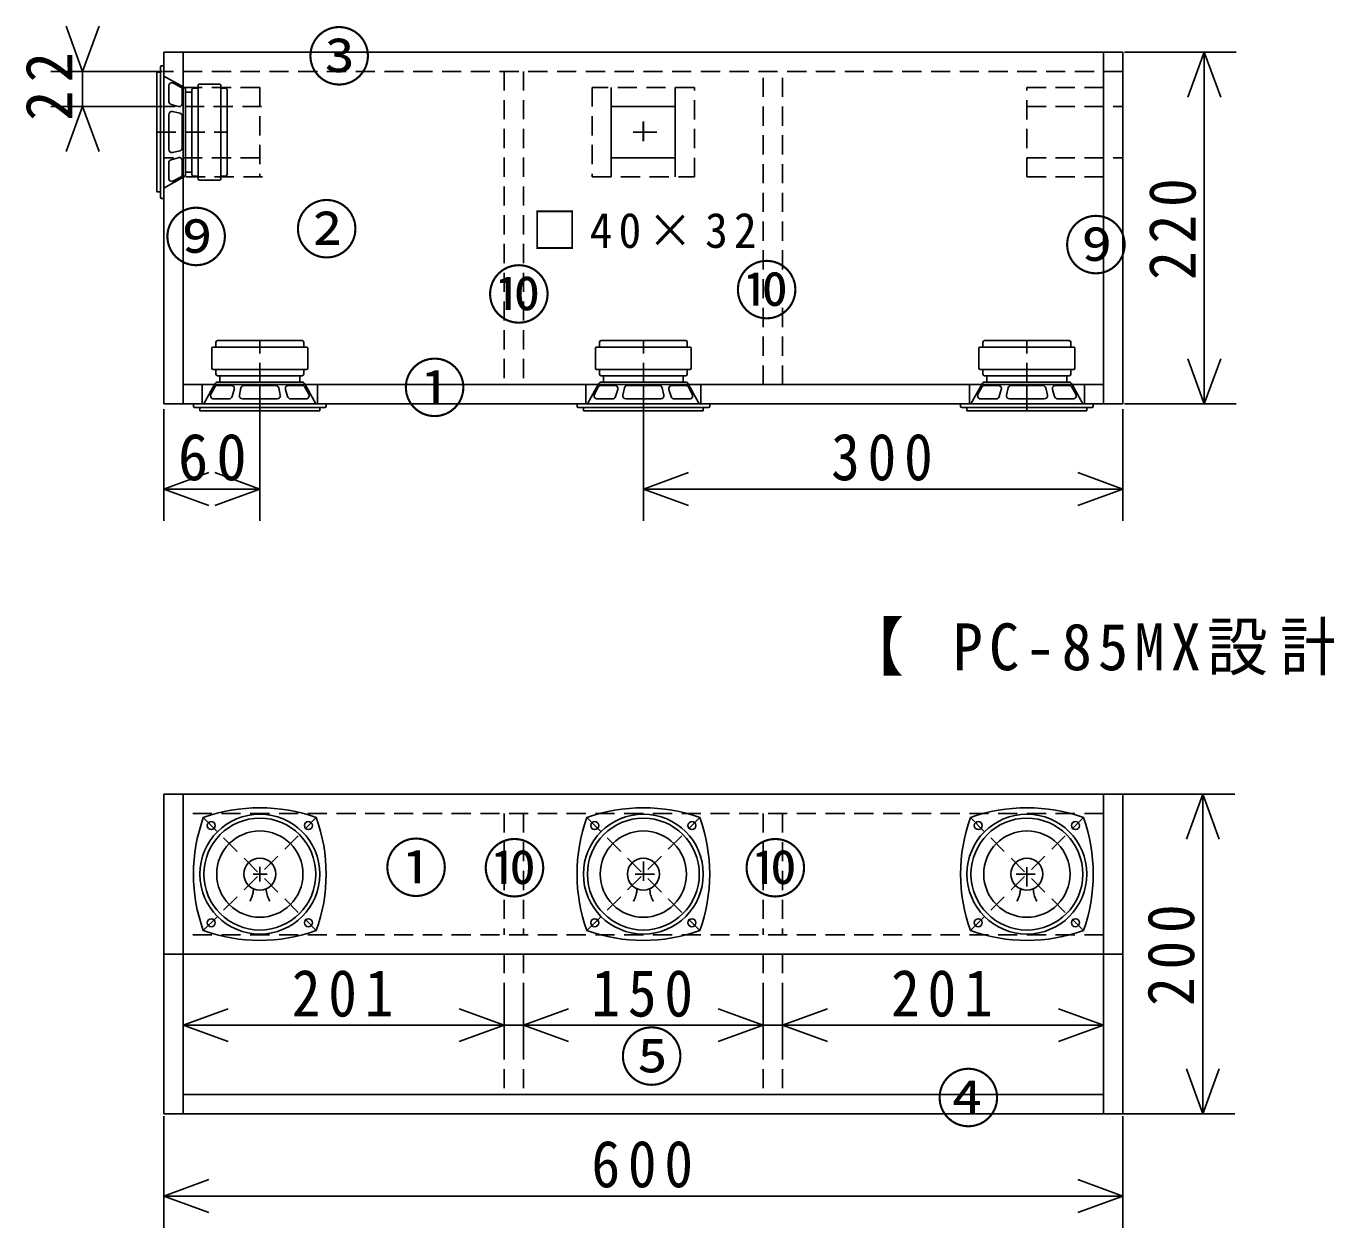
# Model space of a CAD drawing. Units: millimetres, scale not verified. Extents: x -1608 to 1118, y -732 to 893.
# Drawn here: x -1608 to -794, y 141 to 893 of the extents above; entities that cross this region are included whole.
import ezdxf
from ezdxf.enums import TextEntityAlignment as Align

# ---------------------------------------------------------------- set-up
doc = ezdxf.new("R2010")
doc.units = ezdxf.units.MM
doc.header["$LTSCALE"] = 10
doc.linetypes.add('DASHED1', pattern=[1.8, 1.2, -0.6])
doc.layers.add('0-0', color=7, linetype='Continuous')
doc.styles.add('ＭＳ ゴシック', font='')
doc.styles.get('ＭＳ ゴシック').set_extended_font_data('MS Gothic')

msp = doc.modelspace()

# ---------------------------------------------------------------- linework, layer by layer
at = {"layer": '0-0', "color": 4}
for p, q in [((-1572.24, 865.1), (-1582.5, 893.29)), ((-1572.24, 865.1), (-1561.98, 893.29)), ((-850.35, 877.1), (-920.35, 877.1)), ((-870.35, 877.1), (-880.61, 848.91)), ((-870.35, 657.1), (-870.35, 877.1)), ((-870.35, 877.1), (-860.09, 848.91)), ((-1592.24, 865.1), (-1522.24, 865.1)), ((-1572.24, 843.04), (-1572.24, 865.1)), ((-1592.24, 843.04), (-1522.24, 843.04)), ((-1572.24, 843.04), (-1582.5, 814.85)), ((-1572.24, 843.04), (-1561.98, 814.85)), ((-870.35, 657.1), (-880.61, 685.29)), ((-870.35, 657.1), (-860.09, 685.29)), ((-1521.37, 583.74), (-1521.37, 653.74)), ((-1461.37, 583.74), (-1461.37, 653.74)), ((-1221.37, 583.74), (-1221.37, 653.74)), ((-921.37, 583.74), (-921.37, 653.74)), ((-850.35, 657.1), (-920.35, 657.1)), ((-1521.37, 603.74), (-1493.18, 614)), ((-1461.37, 603.74), (-1489.56, 614)), ((-1221.37, 603.74), (-1193.18, 614)), ((-921.37, 603.74), (-949.56, 614)), ((-1521.37, 603.74), (-1461.37, 603.74)), ((-1521.37, 603.74), (-1493.18, 593.48)), ((-1461.37, 603.74), (-1489.56, 593.48)), ((-1221.37, 603.74), (-921.37, 603.74)), ((-1221.37, 603.74), (-1193.18, 593.48)), ((-921.37, 603.74), (-949.56, 593.48)), ((-851.26, 412.77), (-921.26, 412.77)), ((-871.26, 412.77), (-881.52, 384.58)), ((-871.26, 212.77), (-871.26, 412.77)), ((-871.26, 412.77), (-860.99, 384.58)), ((-1509.37, 246), (-1509.37, 282.77)), ((-1509.37, 248.19), (-1509.37, 282.77)), ((-1509.37, 268.19), (-1481.18, 278.45)), ((-1308.37, 268.19), (-1336.56, 278.45)), ((-1308.37, 248.19), (-1308.37, 282.77)), ((-1296.37, 248.19), (-1296.37, 282.77)), ((-1296.37, 268.19), (-1268.18, 278.45)), ((-1146.37, 268.19), (-1174.56, 278.45)), ((-1146.37, 248.19), (-1146.37, 282.77)), ((-1134.37, 248.19), (-1134.37, 282.77)), ((-1134.37, 268.19), (-1106.18, 278.45)), ((-933.37, 268.19), (-961.56, 278.45)), ((-933.37, 246), (-933.37, 282.77)), ((-933.37, 248.19), (-933.37, 282.77)), ((-1509.37, 268.19), (-1308.37, 268.19)), ((-1509.37, 268.19), (-1481.18, 257.93)), ((-1308.37, 268.19), (-1336.56, 257.93)), ((-1308.37, 268.19), (-1296.37, 268.19)), ((-1296.37, 268.19), (-1146.37, 268.19)), ((-1296.37, 268.19), (-1268.18, 257.93)), ((-1146.37, 268.19), (-1174.56, 257.93)), ((-1146.37, 268.19), (-1134.37, 268.19)), ((-1134.37, 268.19), (-933.37, 268.19)), ((-1134.37, 268.19), (-1106.18, 257.93)), ((-933.37, 268.19), (-961.56, 257.93)), ((-871.26, 212.77), (-881.52, 240.96)), ((-871.26, 212.77), (-860.99, 240.96)), ((-851.26, 212.77), (-921.26, 212.77)), ((-1521.37, 141.32), (-1521.37, 211.32)), ((-921.37, 141.32), (-921.37, 211.32)), ((-1521.37, 161.32), (-1493.18, 171.58)), ((-921.37, 161.32), (-949.56, 171.58)), ((-1521.37, 161.32), (-921.37, 161.32)), ((-1521.37, 161.32), (-1493.18, 151.06)), ((-921.37, 161.32), (-949.56, 151.06))]:
    msp.add_line(p, q, dxfattribs=at)
at = {"layer": '0-0', "linetype": 'DASHED1'}
for p, q in [((-1509.37, 877.1), (-1509.37, 843.04)), ((-933.37, 843.04), (-933.37, 877.1)), ((-921.37, 865.1), (-1521.37, 865.1)), ((-1308.37, 865.1), (-1308.37, 669.1)), ((-1296.37, 865.1), (-1296.37, 669.1)), ((-1146.37, 669.1), (-1146.37, 865.1)), ((-1134.37, 669.1), (-1134.37, 865.1)), ((-1521.37, 855.57), (-1521.37, 807.37)), ((-1461.37, 855.04), (-1509.37, 855.04)), ((-1461.37, 855.04), (-1461.37, 799.04)), ((-1241.43, 843.04), (-1241.43, 855.04)), ((-1201.43, 843.04), (-1201.43, 855.04)), ((-981.37, 799.04), (-981.37, 855.04)), ((-981.37, 855.04), (-933.37, 855.04)), ((-1460.29, 843.04), (-1521.37, 843.04)), ((-981.37, 843.04), (-921.37, 843.04)), ((-1221.43, 821.47), (-1221.43, 834.34)), ((-1221.37, 833.69), (-1221.37, 820.89)), ((-1525.87, 827.1), (-1481.87, 827.1)), ((-1212.86, 827.1), (-1228.35, 827.1)), ((-1227.71, 827.04), (-1213.68, 827.04)), ((-1461.37, 811.04), (-1521.37, 811.04)), ((-1509.37, 811.04), (-1509.37, 657.1)), ((-1241.43, 811.04), (-1241.43, 799.04)), ((-1201.43, 811.04), (-1201.43, 799.04)), ((-981.37, 811.04), (-921.37, 811.04)), ((-933.37, 657.1), (-933.37, 811.04)), ((-1459.68, 799.04), (-1509.37, 799.04)), ((-981.37, 799.04), (-933.37, 799.04)), ((-1461.37, 652.6), (-1461.37, 696.6)), ((-1221.37, 652.6), (-1221.37, 696.6)), ((-981.37, 652.6), (-981.37, 696.6)), ((-1497.37, 669.1), (-1497.37, 657.1)), ((-1461.37, 669.1), (-1461.37, 657.1)), ((-1425.37, 669.1), (-1425.37, 657.1)), ((-1257.37, 669.1), (-1257.37, 657.1)), ((-1221.37, 669.1), (-1221.37, 657.1)), ((-1185.37, 669.1), (-1185.37, 657.1)), ((-1017.37, 657.1), (-1017.37, 669.1)), ((-981.37, 657.1), (-981.37, 669.1)), ((-945.37, 657.1), (-945.37, 669.1)), ((-1489.84, 657.1), (-1441.65, 657.1)), ((-1249.84, 657.1), (-1201.65, 657.1)), ((-1009.84, 657.1), (-961.65, 657.1)), ((-1509.37, 400.77), (-1509.37, 324.77)), ((-933.37, 400.77), (-1509.37, 400.77)), ((-1308.37, 400.77), (-1308.37, 324.77)), ((-1296.37, 400.77), (-1296.37, 324.77)), ((-1146.37, 400.77), (-1146.37, 324.77)), ((-1134.37, 400.77), (-1134.37, 324.77)), ((-933.37, 324.77), (-933.37, 400.77)), ((-1496.73, 327.42), (-1426.02, 398.13)), ((-1496.73, 398.13), (-1426.02, 327.42)), ((-1256.73, 327.42), (-1186.02, 398.13)), ((-1256.73, 398.13), (-1186.02, 327.42)), ((-1016.73, 327.42), (-946.02, 398.13)), ((-1016.73, 398.13), (-946.02, 327.42)), ((-1461.37, 367.36), (-1461.37, 358.11)), ((-1221.37, 370.6), (-1221.37, 353.64)), ((-981.37, 355.1), (-981.37, 369.21)), ((-1465.46, 362.77), (-1456.77, 362.77)), ((-1226.42, 362.77), (-1213.49, 362.77)), ((-988.13, 362.77), (-973.62, 362.77)), ((-933.37, 324.77), (-1509.37, 324.77)), ((-1509.37, 312.77), (-1509.37, 224.77)), ((-1308.37, 312.77), (-1308.37, 224.77)), ((-1296.37, 312.77), (-1296.37, 224.77)), ((-1146.37, 312.77), (-1146.37, 224.77)), ((-1134.37, 312.77), (-1134.37, 224.77)), ((-933.37, 224.77), (-933.37, 312.77))]:
    msp.add_line(p, q, dxfattribs=at)
at = {"layer": '0-0'}
for p, q in [((-1509.37, 877.1), (-1509.37, 657.1)), ((-933.37, 877.1), (-933.37, 657.1)), ((-1525.87, 864.6), (-1525.87, 789.6)), ((-1525.87, 864.6), (-1523.62, 864.6)), ((-1523.62, 786.3), (-1523.62, 867.9)), ((-1522.92, 868.6), (-1521.37, 868.6)), ((-1521.37, 868.6), (-1521.37, 785.6)), ((-1508.9, 855.17), (-1521.37, 862.1)), ((-1518.37, 855.94), (-1518.37, 846.12)), ((-1515.43, 857.7), (-1510.93, 855.29)), ((-1502.87, 854.6), (-1499.87, 854.6)), ((-1499.87, 856.4), (-1499.87, 797.8)), ((-1499.17, 857.1), (-1486.57, 857.1)), ((-1485.87, 856.4), (-1485.87, 797.8)), ((-1482.87, 854.6), (-1485.87, 854.6)), ((-1509.87, 853.53), (-1509.87, 845.04)), ((-1507.87, 800.77), (-1507.87, 853.42)), ((-1507.87, 852.1), (-1503.87, 852.1)), ((-1503.87, 800.6), (-1503.87, 853.6)), ((-1481.87, 853.6), (-1481.87, 800.6)), ((-1518.37, 816.26), (-1518.37, 837.94)), ((-1512.44, 843.12), (-1516.94, 844.45)), ((-1511.44, 838.89), (-1515.94, 839.89)), ((-1241.43, 843.04), (-1241.43, 811.04)), ((-1201.43, 843.04), (-1241.43, 843.04)), ((-1509.87, 836.94), (-1509.87, 817.26)), ((-1511.44, 815.31), (-1515.94, 814.31)), ((-1518.37, 798.26), (-1518.37, 807.83)), ((-1516.94, 809.74), (-1512.44, 811.08)), ((-1509.87, 809.16), (-1509.87, 800.67)), ((-1508.9, 799.03), (-1521.37, 792.1)), ((-1515.43, 796.49), (-1510.93, 798.91)), ((-1507.87, 802.1), (-1503.87, 802.1)), ((-1502.87, 799.6), (-1499.87, 799.6)), ((-1482.87, 799.6), (-1485.87, 799.6)), ((-1525.87, 789.6), (-1523.62, 789.6)), ((-1486.57, 797.1), (-1499.17, 797.1)), ((-1522.92, 785.6), (-1521.37, 785.6)), ((-1491.37, 679.3), (-1491.37, 691.9)), ((-1490.67, 692.6), (-1432.07, 692.6)), ((-1488.87, 695.6), (-1488.87, 692.6)), ((-1487.87, 696.6), (-1434.87, 696.6)), ((-1433.87, 695.6), (-1433.87, 692.6)), ((-1431.37, 691.9), (-1431.37, 679.3)), ((-1251.37, 679.3), (-1251.37, 691.9)), ((-1250.67, 692.6), (-1192.07, 692.6)), ((-1248.87, 695.6), (-1248.87, 692.6)), ((-1247.87, 696.6), (-1194.87, 696.6)), ((-1193.87, 695.6), (-1193.87, 692.6)), ((-1191.37, 691.9), (-1191.37, 679.3)), ((-1011.37, 679.3), (-1011.37, 691.9)), ((-1010.67, 692.6), (-952.07, 692.6)), ((-1008.87, 695.6), (-1008.87, 692.6)), ((-1007.87, 696.6), (-954.87, 696.6)), ((-953.87, 695.6), (-953.87, 692.6)), ((-951.37, 691.9), (-951.37, 679.3)), ((-1490.67, 678.6), (-1432.07, 678.6)), ((-1488.87, 675.6), (-1488.87, 678.6)), ((-1433.87, 675.6), (-1433.87, 678.6)), ((-1250.67, 678.6), (-1192.07, 678.6)), ((-1248.87, 675.6), (-1248.87, 678.6)), ((-1193.87, 675.6), (-1193.87, 678.6)), ((-1010.67, 678.6), (-952.07, 678.6)), ((-1008.87, 675.6), (-1008.87, 678.6)), ((-953.87, 675.6), (-953.87, 678.6)), ((-1509.37, 669.1), (-933.37, 669.1)), ((-1489.44, 669.57), (-1496.37, 657.1)), ((-1491.98, 663.04), (-1489.56, 667.54)), ((-1434.87, 674.6), (-1487.87, 674.6)), ((-1487.8, 668.6), (-1479.31, 668.6)), ((-1435.05, 670.6), (-1487.7, 670.6)), ((-1486.37, 670.6), (-1486.37, 674.6)), ((-1471.21, 668.6), (-1451.53, 668.6)), ((-1443.43, 668.6), (-1434.95, 668.6)), ((-1436.37, 670.6), (-1436.37, 674.6)), ((-1433.3, 669.57), (-1426.37, 657.1)), ((-1430.77, 663.04), (-1433.18, 667.54)), ((-1249.44, 669.57), (-1256.37, 657.1)), ((-1251.98, 663.04), (-1249.56, 667.54)), ((-1194.87, 674.6), (-1247.87, 674.6)), ((-1247.8, 668.6), (-1239.31, 668.6)), ((-1195.05, 670.6), (-1247.7, 670.6)), ((-1246.37, 670.6), (-1246.37, 674.6)), ((-1231.21, 668.6), (-1211.53, 668.6)), ((-1203.43, 668.6), (-1194.95, 668.6)), ((-1196.37, 670.6), (-1196.37, 674.6)), ((-1193.3, 669.57), (-1186.37, 657.1)), ((-1190.77, 663.04), (-1193.18, 667.54)), ((-1009.44, 669.57), (-1016.37, 657.1)), ((-1011.98, 663.04), (-1009.56, 667.54)), ((-954.87, 674.6), (-1007.87, 674.6)), ((-1007.8, 668.6), (-999.31, 668.6)), ((-955.05, 670.6), (-1007.7, 670.6)), ((-1006.37, 670.6), (-1006.37, 674.6)), ((-991.21, 668.6), (-971.53, 668.6)), ((-963.43, 668.6), (-954.95, 668.6)), ((-956.37, 670.6), (-956.37, 674.6)), ((-953.3, 669.57), (-946.37, 657.1)), ((-950.77, 663.04), (-953.18, 667.54)), ((-1490.21, 660.1), (-1480.4, 660.1)), ((-1477.39, 666.03), (-1478.73, 661.53)), ((-1473.17, 667.03), (-1474.17, 662.53)), ((-1450.53, 660.1), (-1472.21, 660.1)), ((-1449.58, 667.03), (-1448.58, 662.53)), ((-1444.02, 661.53), (-1445.35, 666.03)), ((-1432.53, 660.1), (-1442.1, 660.1)), ((-1250.21, 660.1), (-1240.4, 660.1)), ((-1237.39, 666.03), (-1238.73, 661.53)), ((-1233.17, 667.03), (-1234.17, 662.53)), ((-1210.53, 660.1), (-1232.21, 660.1)), ((-1209.58, 667.03), (-1208.58, 662.53)), ((-1204.02, 661.53), (-1205.35, 666.03)), ((-1192.53, 660.1), (-1202.1, 660.1)), ((-1010.21, 660.1), (-1000.4, 660.1)), ((-997.39, 666.03), (-998.73, 661.53)), ((-993.17, 667.03), (-994.17, 662.53)), ((-970.53, 660.1), (-992.21, 660.1)), ((-969.58, 667.03), (-968.58, 662.53)), ((-964.02, 661.53), (-965.35, 666.03)), ((-952.53, 660.1), (-962.1, 660.1)), ((-1502.87, 657.1), (-1419.87, 657.1)), ((-1502.87, 655.55), (-1502.87, 657.1)), ((-1420.57, 654.85), (-1502.17, 654.85)), ((-1498.87, 652.6), (-1498.87, 654.85)), ((-1498.87, 652.6), (-1423.87, 652.6)), ((-1423.87, 652.6), (-1423.87, 654.85)), ((-1419.87, 655.55), (-1419.87, 657.1)), ((-1262.87, 657.1), (-1179.87, 657.1)), ((-1262.87, 655.55), (-1262.87, 657.1)), ((-1180.57, 654.85), (-1262.17, 654.85)), ((-1258.87, 652.6), (-1258.87, 654.85)), ((-1258.87, 652.6), (-1183.87, 652.6)), ((-1183.87, 652.6), (-1183.87, 654.85)), ((-1179.87, 655.55), (-1179.87, 657.1)), ((-1022.87, 657.1), (-939.87, 657.1)), ((-1022.87, 655.55), (-1022.87, 657.1)), ((-940.57, 654.85), (-1022.17, 654.85)), ((-1018.87, 652.6), (-1018.87, 654.85)), ((-1018.87, 652.6), (-943.87, 652.6)), ((-943.87, 652.6), (-943.87, 654.85)), ((-939.87, 655.55), (-939.87, 657.1)), ((-1509.37, 412.77), (-1509.37, 212.77)), ((-933.37, 212.77), (-933.37, 412.77)), ((-1509.37, 312.77), (-1521.37, 312.77)), ((-921.37, 312.77), (-1509.37, 312.77)), ((-1509.37, 224.77), (-933.37, 224.77))]:
    msp.add_line(p, q, dxfattribs=at)
for points in [[(-1521.37, 657.1), (-921.37, 657.1), (-921.37, 877.1), (-1521.37, 877.1)], [(-1521.37, 212.77), (-921.37, 212.77), (-921.37, 412.77), (-1521.37, 412.77)]]:
    msp.add_lwpolyline(points, close=True, dxfattribs=at)
at = {"layer": '0-0', "linetype": 'DASHED1'}
msp.add_lwpolyline([(-1189.43, 799.04), (-1189.43, 855.04), (-1253.43, 855.04), (-1253.43, 799.04)], close=True, dxfattribs=at)
at = {"layer": '0-0'}
msp.add_lwpolyline([(-1241.43, 811.04), (-1201.43, 811.04), (-1201.43, 843.04)], dxfattribs=at)
for centre, radius in [((-1461.37, 362.77), 37.5), ((-1221.37, 362.77), 37.5), ((-981.37, 362.77), 37.5), ((-1461.37, 362.77), 35), ((-1491.78, 393.18), 2.5), ((-1430.97, 393.18), 2.5), ((-1221.37, 362.77), 35), ((-1251.78, 393.18), 2.5), ((-1190.97, 393.18), 2.5), ((-981.37, 362.77), 35), ((-1011.78, 393.18), 2.5), ((-950.97, 393.18), 2.5), ((-1461.37, 362.77), 27), ((-1221.37, 362.77), 27), ((-981.37, 362.77), 27), ((-1461.37, 362.77), 10), ((-1221.37, 362.77), 10), ((-981.37, 362.77), 10), ((-1467.37, 346.21), 0.2), ((-1455.37, 346.21), 0.2), ((-1227.37, 346.21), 0.2), ((-1215.37, 346.21), 0.2), ((-987.37, 346.21), 0.2), ((-975.37, 346.21), 0.2), ((-1491.78, 332.37), 2.5), ((-1430.97, 332.37), 2.5), ((-1251.78, 332.37), 2.5), ((-1190.97, 332.37), 2.5), ((-1011.78, 332.37), 2.5), ((-950.97, 332.37), 2.5)]:
    msp.add_circle(centre, radius, dxfattribs=at)
for centre, radius, start, end in [((-1522.92, 867.9), 0.7, 90, 180), ((-1516.37, 855.94), 2, 61.79231, 180), ((-1511.87, 853.53), 2, 0, 61.79099), ((-1509.87, 853.42), 2, 0, 60.94366), ((-1502.87, 853.6), 1, 90, 180), ((-1499.17, 856.4), 0.7, 90, 180), ((-1486.57, 856.4), 0.7, 0, 90), ((-1482.87, 853.6), 1, 0, 90), ((-1516.37, 846.37), 2, 180, 253.49551), ((-1516.37, 837.94), 2, 77.47124, 180), ((-1511.87, 845.04), 2, 253.49654, 0), ((-1511.87, 836.94), 2, 0, 77.47124), ((-1516.37, 816.26), 2, 180, 282.52852), ((-1511.87, 817.26), 2, 282.52852, 0), ((-1516.37, 807.83), 2, 106.50568, 180), ((-1511.87, 809.16), 2, 0, 106.50424), ((-1516.37, 798.26), 2, 180, 298.20744), ((-1511.87, 800.67), 2, 298.20877, 0), ((-1509.87, 800.77), 2, 299.05536, 0), ((-1502.87, 800.6), 1, 180, 270), ((-1499.17, 797.8), 0.7, 180, 270), ((-1486.57, 797.8), 0.7, 270, 0), ((-1482.87, 800.6), 1, 270, 0), ((-1522.92, 786.3), 0.7, 180, 270), ((-1490.67, 691.9), 0.7, 90, 180), ((-1487.87, 695.6), 1, 90, 180), ((-1434.87, 695.6), 1, 0, 90), ((-1432.07, 691.9), 0.7, 0, 90), ((-1250.67, 691.9), 0.7, 90, 180), ((-1247.87, 695.6), 1, 90, 180), ((-1194.87, 695.6), 1, 0, 90), ((-1192.07, 691.9), 0.7, 0, 90), ((-1010.67, 691.9), 0.7, 90, 180), ((-1007.87, 695.6), 1, 90, 180), ((-954.87, 695.6), 1, 0, 90), ((-952.07, 691.9), 0.7, 0, 90), ((-1490.67, 679.3), 0.7, 180, 270), ((-1487.87, 675.6), 1, 180, 270), ((-1434.87, 675.6), 1, 270, 0), ((-1432.07, 679.3), 0.7, 270, 0), ((-1250.67, 679.3), 0.7, 180, 270), ((-1247.87, 675.6), 1, 180, 270), ((-1194.87, 675.6), 1, 270, 0), ((-1192.07, 679.3), 0.7, 270, 0), ((-1010.67, 679.3), 0.7, 180, 270), ((-1007.87, 675.6), 1, 180, 270), ((-954.87, 675.6), 1, 270, 0), ((-952.07, 679.3), 0.7, 270, 0), ((-1487.8, 666.6), 2, 90, 151.79099), ((-1487.7, 668.6), 2, 90, 150.94366), ((-1479.31, 666.6), 2, 343.49654, 90), ((-1471.21, 666.6), 2, 90, 167.47124), ((-1451.53, 666.6), 2, 12.52852, 90), ((-1443.43, 666.6), 2, 90, 196.50424), ((-1435.05, 668.6), 2, 29.05536, 90), ((-1434.95, 666.6), 2, 28.20877, 90), ((-1247.8, 666.6), 2, 90, 151.79099), ((-1247.7, 668.6), 2, 90, 150.94366), ((-1239.31, 666.6), 2, 343.49654, 90), ((-1231.21, 666.6), 2, 90, 167.47124), ((-1211.53, 666.6), 2, 12.52852, 90), ((-1203.43, 666.6), 2, 90, 196.50424), ((-1195.05, 668.6), 2, 29.05536, 90), ((-1194.95, 666.6), 2, 28.20877, 90), ((-1007.8, 666.6), 2, 90, 151.79099), ((-1007.7, 668.6), 2, 90, 150.94366), ((-999.31, 666.6), 2, 343.49654, 90), ((-991.21, 666.6), 2, 90, 167.47124), ((-971.53, 666.6), 2, 12.52852, 90), ((-963.43, 666.6), 2, 90, 196.50424), ((-955.05, 668.6), 2, 29.05536, 90), ((-954.95, 666.6), 2, 28.20877, 90), ((-1490.21, 662.1), 2, 151.79231, 270), ((-1480.64, 662.1), 2, 270, 343.49551), ((-1472.21, 662.1), 2, 167.47124, 270), ((-1450.53, 662.1), 2, 270, 12.52852), ((-1442.1, 662.1), 2, 196.50568, 270), ((-1432.53, 662.1), 2, 270, 28.20744), ((-1250.21, 662.1), 2, 151.79231, 270), ((-1240.64, 662.1), 2, 270, 343.49551), ((-1232.21, 662.1), 2, 167.47124, 270), ((-1210.53, 662.1), 2, 270, 12.52852), ((-1202.1, 662.1), 2, 196.50568, 270), ((-1192.53, 662.1), 2, 270, 28.20744), ((-1010.21, 662.1), 2, 151.79231, 270), ((-1000.64, 662.1), 2, 270, 343.49551), ((-992.21, 662.1), 2, 167.47124, 270), ((-970.53, 662.1), 2, 270, 12.52852), ((-962.1, 662.1), 2, 196.50568, 270), ((-952.53, 662.1), 2, 270, 28.20744), ((-1502.17, 655.55), 0.7, 180, 270), ((-1420.57, 655.55), 0.7, 270, 0), ((-1262.17, 655.55), 0.7, 180, 270), ((-1180.57, 655.55), 0.7, 270, 0), ((-1022.17, 655.55), 0.7, 180, 270), ((-940.57, 655.55), 0.7, 270, 0), ((-1461.37, 299.49), 104.79, 70.28108, 109.71875), ((-1221.37, 299.49), 104.79, 70.28108, 109.71875), ((-981.37, 299.49), 104.79, 70.28108, 109.71875), ((-1398.09, 362.77), 104.79, 160.28108, 199.71875), ((-1524.66, 362.77), 104.79, 340.28108, 19.71875), ((-1158.09, 362.77), 104.79, 160.28108, 199.71875), ((-1284.66, 362.77), 104.79, 340.28108, 19.71875), ((-918.09, 362.77), 104.79, 160.28108, 199.71875), ((-1044.66, 362.77), 104.79, 340.28108, 19.71875), ((-1482.29, 354.21), 16.93, 331.78838, 357.97403), ((-1440.46, 354.21), 16.93, 182.02293, 208.21141), ((-1242.29, 354.21), 16.93, 331.78838, 357.97403), ((-1200.46, 354.21), 16.93, 182.02293, 208.21141), ((-1002.29, 354.21), 16.93, 331.78838, 357.97403), ((-960.46, 354.21), 16.93, 182.02293, 208.21141), ((-1461.37, 426.06), 104.79, 250.28108, 289.71875), ((-1221.37, 426.06), 104.79, 250.28108, 289.71875), ((-981.37, 426.06), 104.79, 250.28108, 289.71875)]:
    msp.add_arc(centre, radius, start, end, dxfattribs=at)
at = {"layer": '0-0', "linetype": 'DASHED1'}
for centre in [(-1482.29, 354.21), (-1242.29, 354.21), (-1002.29, 354.21)]:
    msp.add_arc(centre, 16.93, 331.78835, 357.97682, dxfattribs=at)

# ---------------------------------------------------------------- texts
at = {"layer": '0-0', "style": 'ＭＳ ゴシック'}
for s, p in [('③', (-1431.73, 850.83)), ('②', (-1439.55, 742.62)), ('⑨', (-1521.22, 737.78)), ('⑨', (-958.21, 732.69)), ('⑩', (-1319.3, 701.81)), ('⑩', (-1164.25, 704.53)), ('①', (-1372.01, 643.36)), ('①', (-1383.6, 343.06)), ('⑩', (-1322.02, 342.75)), ('⑩', (-1158.81, 342.75)), ('⑤', (-1236.2, 224.9)), ('④', (-1038.01, 198.97))]:
    msp.add_text(s, height=29.33, dxfattribs=at).set_placement(p, align=Align.BOTTOM_LEFT)
at = {"layer": '0-0', "char_height": 29.33, "attachment_point": 7, "rotation": 90, "style": 'ＭＳ ゴシック'}
for s, insert in [('\\T1.27;\\W0.95;22', (-1578.68, 834.13)), ('\\T1.27;\\W0.9;220', (-875.35, 734.6)), ('\\T1.27;\\W0.9;200', (-876.26, 280.27))]:
    msp.add_mtext(s, dxfattribs=dict(at, insert=insert))
at = {"layer": '0-0', "attachment_point": 7, "style": 'ＭＳ ゴシック'}
for s, insert, char_height in [('\\T1.27;\\W0.95;□40×32', (-1291.13, 754.03), 21.99), ('\\T1.27;\\W0.95;60', (-1512.62, 608.74), 29.33), ('\\T1.27;\\W0.9;300', (-1103.87, 608.74), 29.33), ('\\T1.2;\\W0.95;【\\~PC-85MX設計図\\~】', (-1096.24, 486.92), 29.33), ('\\T1.27;\\W0.9;201', (-1441.37, 273.19), 29.33), ('\\T1.27;\\W0.9;150', (-1253.87, 273.19), 29.33), ('\\T1.27;\\W0.9;201', (-1066.37, 273.19), 29.33), ('\\T1.27;\\W0.9;600', (-1253.87, 166.32), 29.33)]:
    msp.add_mtext(s, dxfattribs=dict(at, insert=insert, char_height=char_height))

doc.saveas('drawing.dxf')
